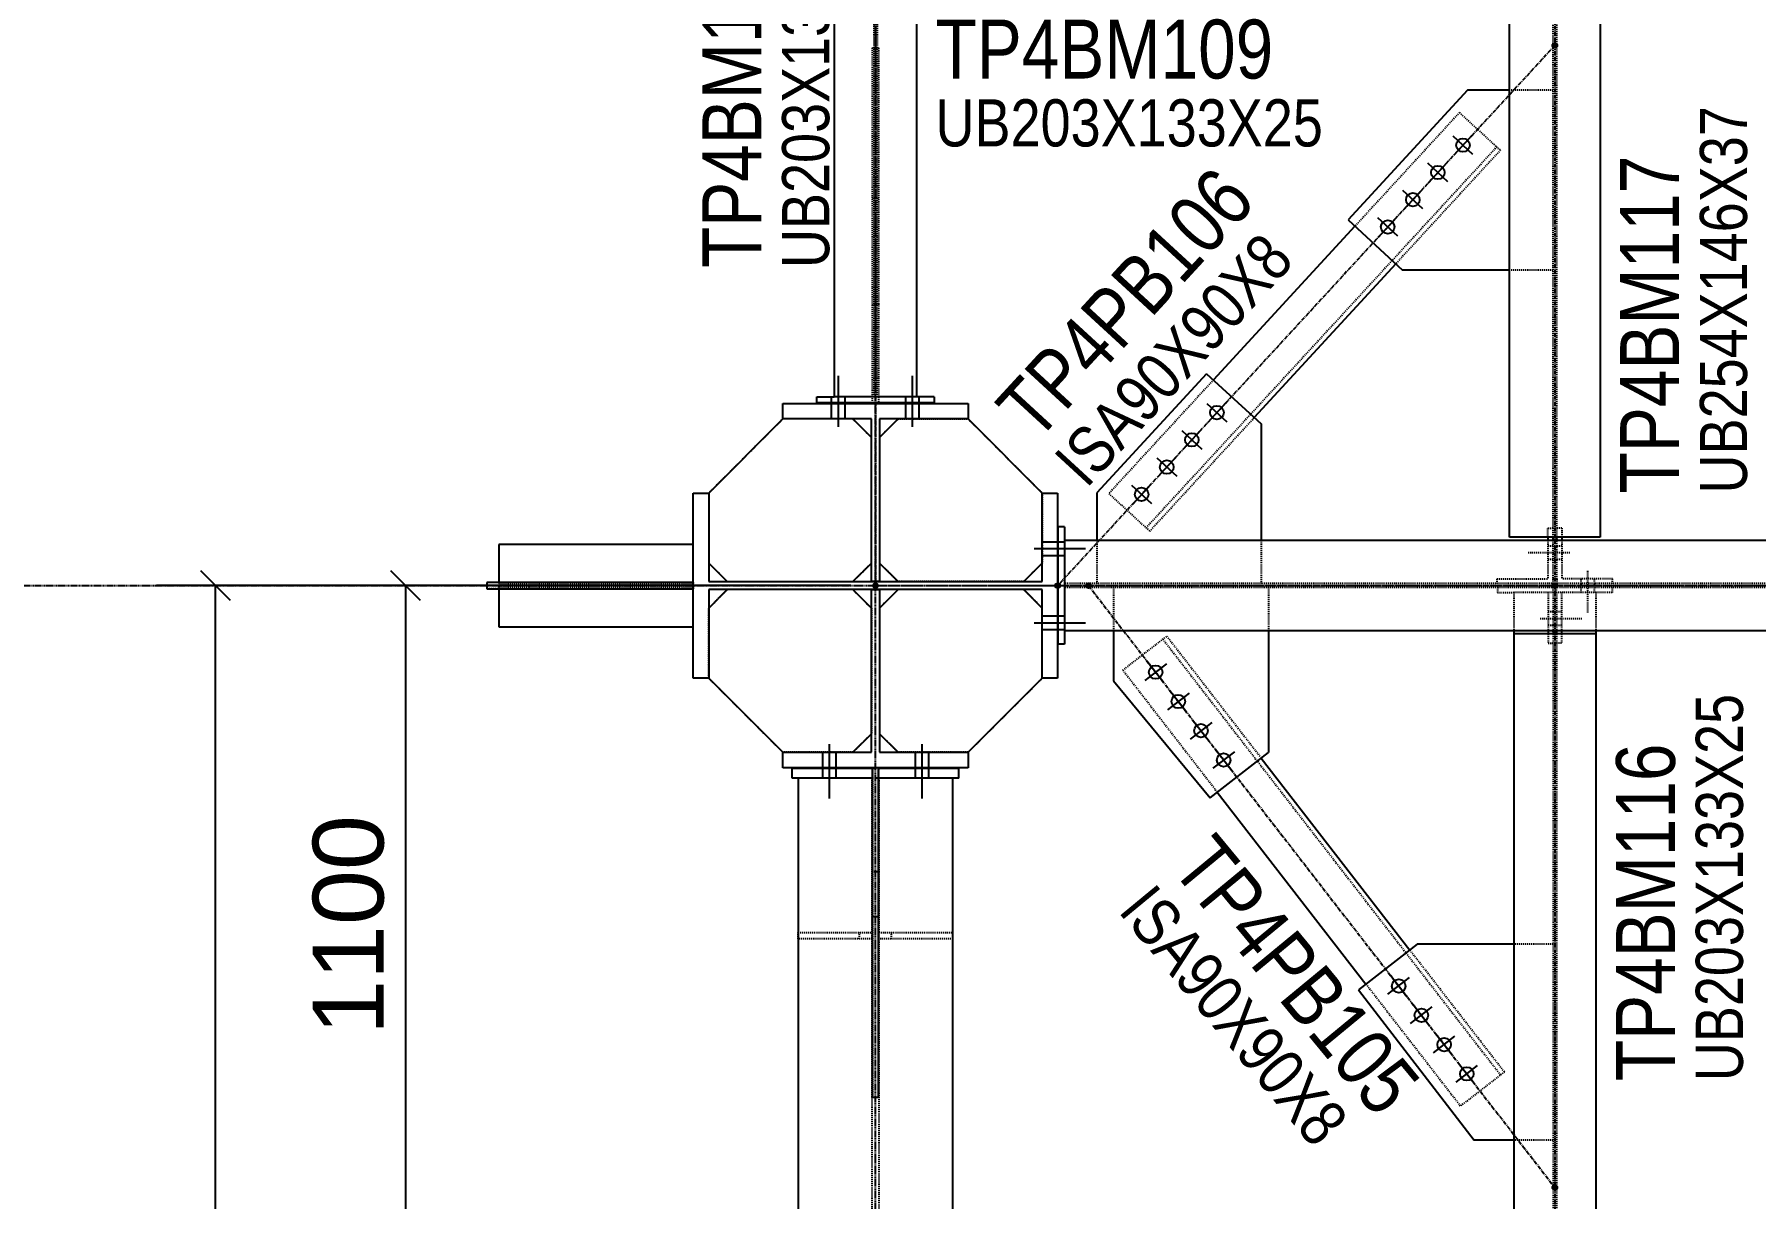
# Model space of a CAD drawing. Header units: millimetres. Extents: x 2102 to 21371, y 12217 to 26594.
# Drawn here: x 7270 to 10057, y 20328 to 22214 of the extents above; entities that cross this region are included whole.
import ezdxf

# ---------------------------------------------------------------- set-up
doc = ezdxf.new("R2010")
doc.units = ezdxf.units.MM
for name, pattern in [('CENTER', [12.7, 7.9375, -1.5875, 1.5875, -1.5875]), ('DXK_LINE_DOT2', [3.9198, 1.9599, -1.9599]), ('DXK_LINE_DOT5', [7.8785, 2.979, -0.9799, 0.9799, -0.9799, 0.9799, -0.9799])]:
    doc.linetypes.add(name, pattern=pattern)
for name, color, linetype in [('1', 7, 'Continuous'), ('2', 7, 'Continuous'), ('4', 7, 'Continuous'), ('6', 7, 'Continuous'), ('8', 7, 'Continuous')]:
    doc.layers.add(name, color=color, linetype=linetype)
doc.styles.add('Arial', font='arial.ttf', dxfattribs={"height": 0.2})
doc.styles.add('Arial Narrow', font='ARIALN.TTF', dxfattribs={"height": 0.2})

# ---------------------------------------------------------------- blocks, each defined once
blk = doc.blocks.new('GridLine-116860372-116902 - 114867')
at = {"layer": '2', "color": 7, "linetype": 'DXK_LINE_DOT5'}
blk.add_line((9575.6, 12454.5), (9575.6, 27661.7), dxfattribs=at)
blk = doc.blocks.new('GridLine-116860372-116906 - 114867')
at = {"layer": '2', "color": 7, "linetype": 'DXK_LINE_DOT5'}
blk.add_line((2535.4, 21320.8), (24512.1, 21320.8), dxfattribs=at)
blk = doc.blocks.new('Part-116860372-114953 - 114867')
at = {"layer": '4', "linetype": 'Continuous'}
blk.add_hatch(color=4, dxfattribs=at).paths.add_polyline_path([(9575.6, 21315.8, -1), (9575.6, 21325.8, -1)])
at = {"layer": '2', "color": 2, "linetype": 'Continuous'}
for p, q in [((9206.8, 21133.3), (9206.8, 21508.3)), ((9206.8, 21508.3), (9238.1, 21508.3)), ((9238.1, 21508.3), (9238.1, 21329)), ((9913.1, 21508.3), (9944.3, 21508.3)), ((9913.1, 21329), (9913.1, 21508.3)), ((9944.3, 21508.3), (9944.3, 21133.3)), ((9238.1, 21329), (9913.1, 21329)), ((9913.1, 21312.7), (9238.1, 21312.7)), ((9238.1, 21312.7), (9238.1, 21133.3)), ((9913.1, 21133.3), (9913.1, 21312.7)), ((9238.1, 21133.3), (9206.8, 21133.3)), ((9944.3, 21133.3), (9913.1, 21133.3))]:
    blk.add_line(p, q, dxfattribs=at)
at = {"layer": '4', "color": 4, "linetype": 'CENTER'}
blk.add_line((9575.6, 21320.8), (9575.6, 21320.8), dxfattribs=at)
at = {"layer": '4', "color": 4, "linetype": 'Continuous'}
blk.add_circle((9575.6, 21320.8), 5, dxfattribs=at)
blk = doc.blocks.new('Part-116860372-114947 - 114867')
at = {"layer": '4', "linetype": 'Continuous'}
for points in [[(10950.6, 21315.8, -1), (10950.6, 21325.8, -1)], [(10950.6, 19065.8, -1), (10950.6, 19075.8, -1)]]:
    blk.add_hatch(color=4, dxfattribs=at).paths.add_polyline_path(points)
at = {"layer": '1', "color": 6, "linetype": 'DXK_LINE_DOT2'}
for p, q in [((10867.3, 21306.9), (10867.3, 21223.1)), ((11033.8, 21306.9), (10867.3, 21306.9)), ((10947, 21306.9), (10947, 21229.3)), ((10954.1, 21306.9), (10954.1, 21229.3)), ((11033.8, 21306.9), (11033.8, 21229.3)), ((10947, 21223.1), (10947, 19233.3)), ((10954.1, 21223.1), (10954.1, 19233.3)), ((10867.3, 19227.1), (10867.3, 19087.1)), ((10947, 19227.1), (10947, 19087.1)), ((10954.1, 19227.1), (10954.1, 19087.1)), ((11033.8, 19227.1), (11033.8, 19087.1)), ((11033.8, 19087.1), (10867.3, 19087.1))]:
    blk.add_line(p, q, dxfattribs=at)
at = {"layer": '2', "color": 2, "linetype": 'Continuous'}
for p, q in [((10867.3, 21229.3), (10867.3, 19227.1)), ((11033.8, 21223.1), (10867.3, 21223.1)), ((10947, 21229.3), (10947, 21223.1)), ((10954.1, 21229.3), (10954.1, 21223.1)), ((11033.8, 21229.3), (11033.8, 19227.1)), ((11033.8, 19233.3), (10867.3, 19233.3)), ((10947, 19233.3), (10947, 19227.1)), ((10954.1, 19233.3), (10954.1, 19227.1))]:
    blk.add_line(p, q, dxfattribs=at)
at = {"layer": '4', "color": 4, "linetype": 'CENTER'}
blk.add_line((10950.6, 21320.8), (10950.6, 19070.8), dxfattribs=at)
at = {"layer": '4', "color": 4, "linetype": 'Continuous'}
for centre in [(10950.6, 21320.8), (10950.6, 19070.8)]:
    blk.add_circle(centre, 5, dxfattribs=at)
blk = doc.blocks.new('Bolt-116860372-115545 - 114867')
at = {"layer": '1', "color": 1, "linetype": 'DXK_LINE_DOT2'}
for p, q in [((10946.6, 21401), (10936.6, 21401)), ((10954.5, 21401), (10946.6, 21401)), ((10964.5, 21401), (10954.5, 21401)), ((10980.8, 21387.3), (10895.8, 21387.3)), ((10946.6, 21373.5), (10936.6, 21373.5)), ((10954.5, 21373.5), (10946.6, 21373.5)), ((10964.5, 21373.5), (10954.5, 21373.5))]:
    blk.add_line(p, q, dxfattribs=at)
blk = doc.blocks.new('Part-116860372-114943 - 114867')
at = {"layer": '4', "linetype": 'Continuous'}
blk.add_hatch(color=4, dxfattribs=at).paths.add_polyline_path([(9575.6, 21315.8, -1), (9575.6, 21325.8, -1)])
at = {"layer": '1', "color": 6, "linetype": 'DXK_LINE_DOT2'}
for p, q in [((12442, 21324.8), (9958.1, 21324.8)), ((13563.1, 21316.9), (9958.1, 21316.9))]:
    blk.add_line(p, q, dxfattribs=at)
at = {"layer": '2', "color": 2, "linetype": 'Continuous'}
for p, q in [((13569.3, 21412.3), (9958.1, 21412.3)), ((9958.1, 21412.3), (9958.1, 21229.3)), ((13569.3, 21229.3), (9958.1, 21229.3))]:
    blk.add_line(p, q, dxfattribs=at)
at = {"layer": '4', "color": 4, "linetype": 'CENTER'}
blk.add_line((9575.6, 21320.8), (13700.6, 21320.8), dxfattribs=at)
at = {"layer": '4', "color": 4, "linetype": 'Continuous'}
blk.add_circle((9575.6, 21320.8), 5, dxfattribs=at)
blk = doc.blocks.new('Part-116860372-114944 - 114867')
at = {"layer": '4', "linetype": 'Continuous'}
blk.add_hatch(color=4, dxfattribs=at).paths.add_polyline_path([(10950.6, 21315.8, -1), (10950.6, 21325.8, -1)])
at = {"layer": '1', "color": 6, "linetype": 'DXK_LINE_DOT2'}
for p, q in [((10946.6, 24933.3), (10946.6, 21418.6)), ((10954.5, 21418.6), (10954.5, 24933.3)), ((10946.6, 21412.3), (10946.6, 21334.8)), ((10954.5, 21334.8), (10954.5, 21412.3)), ((10946.6, 21334.8), (10954.5, 21334.8))]:
    blk.add_line(p, q, dxfattribs=at)
at = {"layer": '2', "color": 2, "linetype": 'Continuous'}
for p, q in [((10859.1, 21418.6), (10859.1, 24939.6)), ((11042.1, 24939.6), (11042.1, 21418.6)), ((11042.1, 21418.6), (10859.1, 21418.6)), ((10946.6, 21418.6), (10946.6, 21412.3)), ((10954.5, 21412.3), (10954.5, 21418.6))]:
    blk.add_line(p, q, dxfattribs=at)
at = {"layer": '4', "color": 4, "linetype": 'CENTER'}
blk.add_line((10950.6, 25070.8), (10950.6, 21320.8), dxfattribs=at)
at = {"layer": '4', "color": 4, "linetype": 'Continuous'}
blk.add_circle((10950.6, 21320.8), 5, dxfattribs=at)
blk = doc.blocks.new('Part-116860372-114954 - 114867')
at = {"layer": '2', "color": 2, "linetype": 'Continuous'}
for p, q in [((9388.1, 21689.6), (9388.1, 21689.6)), ((9388.1, 21689.6), (9763.1, 21689.6)), ((9388.1, 21658.3), (9388.1, 21689.6)), ((9763.1, 21689.6), (9763.1, 21689.6)), ((9763.1, 21689.6), (9763.1, 21658.3)), ((9388.1, 21658.3), (9388.1, 21658.3)), ((9567.4, 21658.3), (9388.1, 21658.3)), ((9567.4, 21658.3), (9567.4, 21658.3)), ((9567.4, 21329), (9567.4, 21658.3)), ((9583.7, 21658.3), (9583.7, 21658.3)), ((9763.1, 21658.3), (9583.7, 21658.3)), ((9583.7, 21658.3), (9583.7, 21329)), ((9763.1, 21658.3), (9763.1, 21658.3)), ((9567.4, 21329), (9567.4, 21329)), ((9583.7, 21329), (9567.4, 21329)), ((9583.7, 21329), (9583.7, 21329))]:
    blk.add_line(p, q, dxfattribs=at)
blk = doc.blocks.new('Part-116860372-116031 - 114867')
at = {"layer": '1', "color": 6, "linetype": 'DXK_LINE_DOT2'}
for p, q in [((9569.3, 20952.1), (9569.3, 20952.1)), ((9569.3, 20952.1), (9569.3, 20650.8)), ((9581.8, 20952.1), (9569.3, 20952.1)), ((9581.8, 20952.1), (9581.8, 20650.8)), ((9569.3, 20742.2), (9581.8, 20742.2)), ((9569.3, 20650.8), (9569.3, 20284.7)), ((9581.8, 20284.7), (9581.8, 20650.8))]:
    blk.add_line(p, q, dxfattribs=at)
at = {"layer": '2', "color": 2, "linetype": 'Continuous'}
for p, q in [((9569.3, 20284.7), (9569.3, 20952.1)), ((9581.8, 20284.7), (9581.8, 20952.1)), ((9569.3, 20650.8), (9581.8, 20650.8)), ((9569.3, 20284.7), (9581.8, 20284.7))]:
    blk.add_line(p, q, dxfattribs=at)
blk = doc.blocks.new('Part-116860372-114955 - 114867')
at = {"layer": '2', "color": 2, "linetype": 'Continuous'}
for p, q in [((9567.4, 21312.7), (9567.4, 21312.7)), ((9567.4, 20983.3), (9567.4, 21312.7)), ((9567.4, 21312.7), (9583.7, 21312.7)), ((9583.7, 21312.7), (9583.7, 21312.7)), ((9583.7, 21312.7), (9583.7, 20983.3)), ((9388.1, 20983.3), (9388.1, 20983.3)), ((9388.1, 20952.1), (9388.1, 20983.3)), ((9388.1, 20983.3), (9567.4, 20983.3)), ((9567.4, 20983.3), (9567.4, 20983.3)), ((9583.7, 20983.3), (9583.7, 20983.3)), ((9583.7, 20983.3), (9763.1, 20983.3)), ((9763.1, 20983.3), (9763.1, 20983.3)), ((9763.1, 20983.3), (9763.1, 20952.1)), ((9388.1, 20952.1), (9388.1, 20952.1)), ((9763.1, 20952.1), (9388.1, 20952.1)), ((9763.1, 20952.1), (9763.1, 20952.1))]:
    blk.add_line(p, q, dxfattribs=at)
blk = doc.blocks.new('Part-116860372-114965 - 114867')
at = {"layer": '4', "linetype": 'Continuous'}
blk.add_hatch(color=4, dxfattribs=at).paths.add_polyline_path([(9575.6, 21315.8, -1), (9575.6, 21325.8, -1)])
at = {"layer": '1', "color": 6, "linetype": 'DXK_LINE_DOT2'}
for p, q in [((9572, 24688.3), (9572, 21703.3)), ((9579.1, 24688.3), (9579.1, 21703.3))]:
    blk.add_line(p, q, dxfattribs=at)
at = {"layer": '2', "color": 2, "linetype": 'Continuous'}
for p, q in [((9492.3, 23083.3), (9492.3, 21703.3)), ((9658.8, 23083.3), (9658.8, 21703.3)), ((9658.8, 21703.3), (9492.3, 21703.3))]:
    blk.add_line(p, q, dxfattribs=at)
at = {"layer": '4', "color": 4, "linetype": 'CENTER'}
blk.add_line((9575.6, 25070.8), (9575.6, 21320.8), dxfattribs=at)
at = {"layer": '4', "color": 4, "linetype": 'Continuous'}
blk.add_circle((9575.6, 21320.8), 5, dxfattribs=at)
blk = doc.blocks.new('Bolt-116860372-116314 - 114867')
at = {"layer": '2', "color": 1, "linetype": 'Continuous'}
for p, q in [((10164.3, 21162.4), (10120.8, 21128.8)), ((10159.4, 21123.9), (10125.7, 21167.3)), ((10210.2, 21103.1), (10166.7, 21069.5)), ((10205.3, 21064.6), (10171.6, 21108)), ((10256.1, 21043.8), (10212.6, 21010.2)), ((10251.2, 21005.3), (10217.5, 21048.7)), ((10302, 20984.5), (10258.5, 20950.9)), ((10297.1, 20946), (10263.4, 20989.4))]:
    blk.add_line(p, q, dxfattribs=at)
for centre in [(10142.5, 21145.6), (10188.4, 21086.3), (10234.4, 21027), (10280.3, 20967.7)]:
    blk.add_circle(centre, 13.7, dxfattribs=at)
blk = doc.blocks.new('Bolt-116860372-116015 - 114867')
at = {"layer": '2', "color": 1, "linetype": 'Continuous'}
for p, q in [((9500.6, 21642.1), (9500.6, 21745.8)), ((9500.6, 21642.1), (9500.6, 21745.8)), ((9650.6, 21642.1), (9650.6, 21745.8)), ((9650.6, 21642.1), (9650.6, 21745.8)), ((9486.8, 21690.8), (9486.8, 21703.3)), ((9486.8, 21690.8), (9486.8, 21703.3)), ((9514.3, 21690.8), (9514.3, 21703.3)), ((9514.3, 21690.8), (9514.3, 21703.3)), ((9636.8, 21690.8), (9636.8, 21703.3)), ((9636.8, 21690.8), (9636.8, 21703.3)), ((9664.3, 21690.8), (9664.3, 21703.3)), ((9664.3, 21690.8), (9664.3, 21703.3)), ((9486.8, 21658.3), (9486.8, 21689.6)), ((9486.8, 21658.3), (9486.8, 21689.6)), ((9514.3, 21658.3), (9514.3, 21689.6)), ((9514.3, 21658.3), (9514.3, 21689.6)), ((9636.8, 21658.3), (9636.8, 21689.6)), ((9636.8, 21658.3), (9636.8, 21689.6)), ((9664.3, 21658.3), (9664.3, 21689.6)), ((9664.3, 21658.3), (9664.3, 21689.6))]:
    blk.add_line(p, q, dxfattribs=at)
blk = doc.blocks.new('Part-116860372-115104 - 114867')
at = {"layer": '4', "linetype": 'Continuous'}
for points in [[(10950.6, 22409.6, -1), (10950.6, 22419.6, -1)], [(9944.3, 21315.8, -1), (9944.3, 21325.8, -1)]]:
    blk.add_hatch(color=4, dxfattribs=at).paths.add_polyline_path(points)
at = {"layer": '1', "color": 6, "linetype": 'DXK_LINE_DOT2'}
for p, q in [((10757.5, 22278.6), (10546, 22048.6)), ((10757.5, 22278.6), (10840.3, 22202.4)), ((10833, 22209.2), (10123.3, 21437.9)), ((10840.3, 22202.4), (10628.7, 21972.5)), ((10259.5, 21737.2), (10047.9, 21507.3)), ((10130.7, 21431.1), (10342.3, 21661.1)), ((10047.9, 21507.3), (10130.7, 21431.1))]:
    blk.add_line(p, q, dxfattribs=at)
at = {"layer": '2', "color": 2, "linetype": 'Continuous'}
for p, q in [((10546, 22048.6), (10259.5, 21737.2)), ((10628.7, 21972.5), (10342.3, 21661.1))]:
    blk.add_line(p, q, dxfattribs=at)
at = {"layer": '4', "color": 4, "linetype": 'CENTER'}
blk.add_line((10950.6, 22414.6), (9944.3, 21320.8), dxfattribs=at)
at = {"layer": '4', "color": 4, "linetype": 'Continuous'}
for centre in [(10950.6, 22414.6), (9944.3, 21320.8)]:
    blk.add_circle(centre, 5, dxfattribs=at)
blk = doc.blocks.new('Part-116860372-115105 - 114867')
at = {"layer": '4', "linetype": 'Continuous'}
for points in [[(10006.8, 21315.8, -1), (10006.8, 21325.8, -1)], [(10950.6, 20097.1, -1), (10950.6, 20107.1, -1)]]:
    blk.add_hatch(color=4, dxfattribs=at).paths.add_polyline_path(points)
at = {"layer": '1', "color": 6, "linetype": 'DXK_LINE_DOT2'}
for p, q in [((10076.2, 21149.6), (10165.1, 21218.5)), ((10165.1, 21218.5), (10356.5, 20971.4)), ((10157.2, 21212.3), (10840.7, 20329.8)), ((10076.2, 21149.6), (10267.5, 20902.5)), ((10848.6, 20335.9), (10657.2, 20583)), ((10568.3, 20514.1), (10759.6, 20267)), ((10848.6, 20335.9), (10759.6, 20267))]:
    blk.add_line(p, q, dxfattribs=at)
at = {"layer": '2', "color": 2, "linetype": 'Continuous'}
for p, q in [((10356.5, 20971.4), (10657.2, 20583)), ((10267.5, 20902.5), (10568.3, 20514.1))]:
    blk.add_line(p, q, dxfattribs=at)
at = {"layer": '4', "color": 4, "linetype": 'CENTER'}
blk.add_line((10006.8, 21320.8), (10950.6, 20102.1), dxfattribs=at)
at = {"layer": '4', "color": 4, "linetype": 'Continuous'}
for centre in [(10006.8, 21320.8), (10950.6, 20102.1)]:
    blk.add_circle(centre, 5, dxfattribs=at)
blk = doc.blocks.new('Part-116860372-116633 - 114867')
at = {"layer": '1', "color": 6, "linetype": 'DXK_LINE_DOT2'}
blk.add_line((9958.1, 21412.3), (9958.1, 21229.3), dxfattribs=at)
at = {"layer": '2', "color": 2, "linetype": 'Continuous'}
for p, q in [((9958.1, 21439.6), (9945.6, 21439.6)), ((9945.6, 21202.1), (9945.6, 21439.6)), ((9958.1, 21439.6), (9958.1, 21412.3)), ((9958.1, 21229.3), (9958.1, 21202.1)), ((9958.1, 21202.1), (9945.6, 21202.1))]:
    blk.add_line(p, q, dxfattribs=at)
blk = doc.blocks.new('Bolt-116860372-116311 - 114867')
at = {"layer": '2', "color": 1, "linetype": 'Continuous'}
for p, q in [((10612.9, 20493.3), (10656.4, 20527)), ((10617.8, 20531.9), (10651.5, 20488.4)), ((10658.8, 20434), (10702.3, 20467.7)), ((10663.7, 20472.6), (10697.4, 20429.1)), ((10704.7, 20374.7), (10748.2, 20408.4)), ((10709.6, 20413.3), (10743.3, 20369.8)), ((10750.6, 20315.4), (10794.1, 20349.1)), ((10755.5, 20354), (10789.2, 20310.5))]:
    blk.add_line(p, q, dxfattribs=at)
for centre in [(10634.6, 20510.1), (10680.5, 20450.8), (10726.5, 20391.5), (10772.4, 20332.2)]:
    blk.add_circle(centre, 13.7, dxfattribs=at)
blk = doc.blocks.new('Part-116860372-116319 - 114867')
at = {"layer": '1', "color": 6, "linetype": 'DXK_LINE_DOT2'}
for p, q in [((10946.6, 22323.9), (10859.1, 22323.9)), ((10946.6, 21959.8), (10859.1, 21959.8))]:
    blk.add_line(p, q, dxfattribs=at)
at = {"layer": '2', "color": 2, "linetype": 'Continuous'}
for p, q in [((10773.7, 22323.9), (10532.2, 22061.3)), ((10859.1, 22323.9), (10773.7, 22323.9)), ((10532.2, 22061.3), (10642.5, 21959.8)), ((10859.1, 21959.8), (10642.5, 21959.8))]:
    blk.add_line(p, q, dxfattribs=at)
blk = doc.blocks.new('Part-116860372-116313 - 114867')
at = {"layer": '1', "color": 6, "linetype": 'DXK_LINE_DOT2'}
for p, q in [((10057.2, 21316.9), (10057.2, 21229.3)), ((10371.3, 21316.9), (10371.3, 21229.3))]:
    blk.add_line(p, q, dxfattribs=at)
at = {"layer": '2', "color": 2, "linetype": 'Continuous'}
for p, q in [((10057.2, 21229.3), (10057.2, 21127.9)), ((10371.3, 21229.3), (10371.3, 20982.9)), ((10057.2, 21127.9), (10252.7, 20891)), ((10252.7, 20891), (10371.3, 20982.9))]:
    blk.add_line(p, q, dxfattribs=at)
blk = doc.blocks.new('Part-116860372-115533 - 114867')
at = {"layer": '1', "color": 6, "linetype": 'DXK_LINE_DOT2'}
for p, q in [((10954.1, 21306.9), (10954.1, 21316.9)), ((10964.1, 21306.9), (10964.1, 21229.3)), ((11066.6, 21306.9), (11033.8, 21306.9)), ((11066.6, 21316.9), (11066.6, 21306.9)), ((10954.1, 21223.1), (10954.1, 21229.3)), ((10964.1, 21223.1), (10964.1, 21204.4)), ((10964.1, 21204.4), (10954.1, 21204.4))]:
    blk.add_line(p, q, dxfattribs=at)
at = {"layer": '2', "color": 2, "linetype": 'Continuous'}
blk.add_line((10964.1, 21229.3), (10964.1, 21223.1), dxfattribs=at)
blk = doc.blocks.new('Part-116860372-115534 - 114867')
at = {"layer": '1', "color": 6, "linetype": 'DXK_LINE_DOT2'}
for p, q in [((10834.5, 21316.9), (10834.5, 21306.9)), ((10834.5, 21306.9), (10867.3, 21306.9)), ((10937, 21306.9), (10937, 21229.3)), ((10947, 21306.9), (10947, 21316.9)), ((10937, 21223.1), (10937, 21204.4)), ((10947, 21223.1), (10947, 21229.3)), ((10937, 21204.4), (10947, 21204.4))]:
    blk.add_line(p, q, dxfattribs=at)
at = {"layer": '2', "color": 2, "linetype": 'Continuous'}
blk.add_line((10937, 21229.3), (10937, 21223.1), dxfattribs=at)
blk = doc.blocks.new('Bolt-116860372-115535 - 114867')
at = {"layer": '1', "color": 1, "linetype": 'DXK_LINE_DOT2'}
for p, q in [((10920.8, 21254.4), (11005.8, 21254.4)), ((10937, 21268.1), (10947, 21268.1)), ((10947, 21268.1), (10954.1, 21268.1)), ((10954.1, 21268.1), (10964.1, 21268.1)), ((10937, 21240.6), (10947, 21240.6)), ((10947, 21240.6), (10954.1, 21240.6)), ((10954.1, 21240.6), (10964.1, 21240.6))]:
    blk.add_line(p, q, dxfattribs=at)
blk = doc.blocks.new('Bolt-116860372-115536 - 114867')
at = {"layer": '1', "color": 1, "linetype": 'DXK_LINE_DOT2'}
for p, q in [((11002.9, 21334.8), (11002.9, 21324.8)), ((11002.9, 21324.8), (11002.9, 21316.9)), ((11016.6, 21351), (11016.6, 21266)), ((11030.4, 21334.8), (11030.4, 21324.8)), ((11030.4, 21324.8), (11030.4, 21316.9)), ((11002.9, 21316.9), (11002.9, 21306.9)), ((11030.4, 21316.9), (11030.4, 21306.9))]:
    blk.add_line(p, q, dxfattribs=at)
blk = doc.blocks.new('Part-116860372-115543 - 114867')
at = {"layer": '1', "color": 6, "linetype": 'DXK_LINE_DOT2'}
for p, q in [((10936.6, 21418.6), (10936.6, 21437.3)), ((10936.6, 21437.3), (10946.6, 21437.3)), ((10936.6, 21412.3), (10936.6, 21334.8)), ((10946.6, 21418.6), (10946.6, 21412.3)), ((10834.1, 21324.8), (10834.1, 21334.8)), ((10834.1, 21334.8), (10936.6, 21334.8)), ((10946.6, 21334.8), (10946.6, 21324.8))]:
    blk.add_line(p, q, dxfattribs=at)
at = {"layer": '2', "color": 2, "linetype": 'Continuous'}
blk.add_line((10936.6, 21418.6), (10936.6, 21412.3), dxfattribs=at)
blk = doc.blocks.new('Part-116860372-115544 - 114867')
at = {"layer": '1', "color": 6, "linetype": 'DXK_LINE_DOT2'}
for p, q in [((10964.5, 21437.3), (10954.5, 21437.3)), ((10964.5, 21437.3), (10964.5, 21418.6)), ((10954.5, 21418.6), (10954.5, 21412.3)), ((10964.5, 21412.3), (10964.5, 21334.8)), ((10954.5, 21334.8), (10954.5, 21324.8)), ((11067, 21334.8), (10964.5, 21334.8)), ((11067, 21324.8), (11067, 21334.8))]:
    blk.add_line(p, q, dxfattribs=at)
at = {"layer": '2', "color": 2, "linetype": 'Continuous'}
blk.add_line((10964.5, 21418.6), (10964.5, 21412.3), dxfattribs=at)
blk = doc.blocks.new('Part-116860372-116310 - 114867')
at = {"layer": '1', "color": 6, "linetype": 'DXK_LINE_DOT2'}
for p, q in [((10947, 20594.5), (10867.3, 20594.5)), ((10947, 20197.9), (10867.3, 20197.9))]:
    blk.add_line(p, q, dxfattribs=at)
at = {"layer": '2', "color": 2, "linetype": 'Continuous'}
for p, q in [((10672.1, 20594.5), (10553.5, 20502.6)), ((10867.3, 20594.5), (10672.1, 20594.5)), ((10553.5, 20502.6), (10787.1, 20197.9)), ((10867.3, 20197.9), (10787.1, 20197.9))]:
    blk.add_line(p, q, dxfattribs=at)
blk = doc.blocks.new('Part-116860372-116014 - 114867')
at = {"layer": '1', "color": 6, "linetype": 'DXK_LINE_DOT2'}
blk.add_line((9658.8, 21703.3), (9492.3, 21703.3), dxfattribs=at)
at = {"layer": '2', "color": 2, "linetype": 'Continuous'}
for p, q in [((9456.8, 21690.8), (9456.8, 21703.3)), ((9456.8, 21703.3), (9492.3, 21703.3)), ((9694.3, 21703.3), (9658.8, 21703.3)), ((9694.3, 21703.3), (9694.3, 21690.8)), ((9694.3, 21690.8), (9456.8, 21690.8))]:
    blk.add_line(p, q, dxfattribs=at)
blk = doc.blocks.new('Part-116860372-116316 - 114867')
at = {"layer": '1', "color": 6, "linetype": 'DXK_LINE_DOT2'}
for p, q in [((10023.6, 21412.3), (10023.6, 21324.8)), ((10356.1, 21412.3), (10356.1, 21324.8))]:
    blk.add_line(p, q, dxfattribs=at)
at = {"layer": '2', "color": 2, "linetype": 'Continuous'}
for p, q in [((10245.7, 21749.9), (10023.6, 21508.5)), ((10245.7, 21749.9), (10356.1, 21648.4)), ((10356.1, 21648.4), (10356.1, 21412.3)), ((10023.6, 21508.5), (10023.6, 21412.3))]:
    blk.add_line(p, q, dxfattribs=at)
blk = doc.blocks.new('Part-116860372-154289 - 114867')
at = {"layer": '1', "color": 6, "linetype": 'DXK_LINE_DOT2'}
for p, q in [((9206.8, 21327.1), (9206.8, 21404.1)), ((8813.1, 21327.1), (8813.1, 21314.6)), ((9206.8, 21324.4), (8813.1, 21324.4)), ((8875.6, 21317.3), (8875.6, 21324.4)), ((9206.8, 21317.3), (8813.1, 21317.3)), ((9206.8, 21237.6), (9206.8, 21314.6))]:
    blk.add_line(p, q, dxfattribs=at)
at = {"layer": '2', "color": 2, "linetype": 'Continuous'}
for p, q in [((8813.1, 21404.1), (8813.1, 21327.1)), ((9206.8, 21404.1), (8813.1, 21404.1)), ((8813.1, 21314.6), (8813.1, 21237.6)), ((8813.1, 21237.6), (9206.8, 21237.6))]:
    blk.add_line(p, q, dxfattribs=at)
blk = doc.blocks.new('Part-116860372-149923 - 114867')
at = {"layer": '1', "color": 6, "linetype": 'DXK_LINE_DOT2'}
for p, q in [((9621.2, 21658.3), (9763.1, 21658.3)), ((9583.7, 21620.8), (9583.7, 21366.5)), ((9913.1, 21508.3), (9913.1, 21366.5)), ((9875.6, 21329), (9621.2, 21329))]:
    blk.add_line(p, q, dxfattribs=at)
at = {"layer": '2', "color": 2, "linetype": 'Continuous'}
for p, q in [((9621.2, 21658.3), (9583.7, 21620.8)), ((9763.1, 21658.3), (9913.1, 21508.3)), ((9583.7, 21366.5), (9621.2, 21329)), ((9913.1, 21366.5), (9875.6, 21329))]:
    blk.add_line(p, q, dxfattribs=at)
blk = doc.blocks.new('Part-116860372-116033 - 114867')
at = {"layer": '1', "color": 6, "linetype": 'DXK_LINE_DOT2'}
for p, q in [((9569.3, 21890.2), (9569.3, 22409.9)), ((9569.3, 22409.9), (9581.8, 22409.9)), ((9581.8, 22409.9), (9581.8, 21890.2)), ((9569.3, 22107), (9581.8, 22107)), ((9569.3, 21690.8), (9569.3, 21890.2)), ((9569.3, 21890.2), (9581.8, 21890.2)), ((9581.8, 21890.2), (9581.8, 21690.8)), ((9569.3, 21690.8), (9569.3, 21689.6)), ((9569.3, 21689.6), (9569.3, 21689.6)), ((9569.3, 21689.6), (9581.8, 21689.6)), ((9581.8, 21689.6), (9581.8, 21690.8))]:
    blk.add_line(p, q, dxfattribs=at)
at = {"layer": '2', "color": 2, "linetype": 'Continuous'}
for p, q in [((9569.3, 21689.6), (9569.3, 21690.8)), ((9581.8, 21690.8), (9581.8, 21689.6))]:
    blk.add_line(p, q, dxfattribs=at)
blk = doc.blocks.new('Bolt-116860372-116317 - 114867')
at = {"layer": '2', "color": 1, "linetype": 'Continuous'}
for p, q in [((10246.4, 21689.8), (10286.9, 21652.6)), ((10285.3, 21691.4), (10248, 21650.9)), ((10195.6, 21634.6), (10236.1, 21597.4)), ((10234.5, 21636.2), (10197.2, 21595.8)), ((10144.8, 21579.4), (10185.3, 21542.2)), ((10183.7, 21581), (10146.5, 21540.6)), ((10094.1, 21524.2), (10134.5, 21487)), ((10132.9, 21525.8), (10095.7, 21485.4))]:
    blk.add_line(p, q, dxfattribs=at)
for centre in [(10266.6, 21671.2), (10215.9, 21616), (10165.1, 21560.8), (10114.3, 21505.6)]:
    blk.add_circle(centre, 13.8, dxfattribs=at)
blk = doc.blocks.new('Bolt-116860372-116320 - 114867')
at = {"layer": '2', "color": 1, "linetype": 'Continuous'}
for p, q in [((10784.9, 22193.9), (10744.5, 22231.2)), ((10746.1, 22192.3), (10783.3, 22232.8)), ((10734.2, 22138.7), (10693.7, 22176)), ((10695.3, 22137.1), (10732.5, 22177.6)), ((10644.5, 22081.9), (10681.8, 22122.4)), ((10683.4, 22083.5), (10642.9, 22120.8)), ((10632.6, 22028.4), (10592.1, 22065.6)), ((10593.8, 22026.7), (10631, 22067.2))]:
    blk.add_line(p, q, dxfattribs=at)
for centre in [(10764.7, 22212.6), (10713.9, 22157.4), (10663.1, 22102.2), (10612.4, 22047)]:
    blk.add_circle(centre, 13.7, dxfattribs=at)
blk = doc.blocks.new('Bolt-116860372-116634 - 114867')
at = {"layer": '2', "color": 1, "linetype": 'Continuous'}
for p, q in [((9896.8, 21395.8), (10000.6, 21395.8)), ((9896.8, 21395.8), (10000.6, 21395.8)), ((9913.1, 21409.6), (9944.3, 21409.6)), ((9913.1, 21409.6), (9944.3, 21409.6)), ((9945.6, 21409.6), (9958.1, 21409.6)), ((9945.6, 21409.6), (9958.1, 21409.6)), ((9913.1, 21382.1), (9944.3, 21382.1)), ((9913.1, 21382.1), (9944.3, 21382.1)), ((9945.6, 21382.1), (9958.1, 21382.1)), ((9945.6, 21382.1), (9958.1, 21382.1)), ((9913.1, 21259.6), (9944.3, 21259.6)), ((9913.1, 21259.6), (9944.3, 21259.6)), ((9945.6, 21259.6), (9958.1, 21259.6)), ((9945.6, 21259.6), (9958.1, 21259.6)), ((9896.8, 21245.8), (10000.6, 21245.8)), ((9896.8, 21245.8), (10000.6, 21245.8)), ((9913.1, 21232.1), (9944.3, 21232.1)), ((9913.1, 21232.1), (9944.3, 21232.1)), ((9945.6, 21232.1), (9958.1, 21232.1)), ((9945.6, 21232.1), (9958.1, 21232.1))]:
    blk.add_line(p, q, dxfattribs=at)
blk = doc.blocks.new('Part-116860372-116831 - 114867')
at = {"layer": '1', "color": 6, "linetype": 'DXK_LINE_DOT2'}
for p, q in [((9206.8, 21327.1), (8788.7, 21327.1)), ((8788.7, 21327.1), (8788.7, 21314.6)), ((9206.8, 21327.1), (9206.8, 21314.6)), ((9206.8, 21314.6), (8788.7, 21314.6))]:
    blk.add_line(p, q, dxfattribs=at)
at = {"layer": '2', "color": 2, "linetype": 'Continuous'}
for p, q in [((9206.8, 21327.1), (8788.7, 21327.1)), ((8788.7, 21327.1), (8788.7, 21314.6)), ((9206.8, 21314.6), (9206.8, 21327.1)), ((8788.7, 21314.6), (9206.8, 21314.6))]:
    blk.add_line(p, q, dxfattribs=at)
blk = doc.blocks.new('Part-116860372-149922 - 114867')
at = {"layer": '1', "color": 6, "linetype": 'DXK_LINE_DOT2'}
for p, q in [((9529.9, 21658.3), (9388.1, 21658.3)), ((9567.4, 21366.5), (9567.4, 21620.8)), ((9238.1, 21508.3), (9238.1, 21366.5)), ((9275.6, 21329), (9529.9, 21329))]:
    blk.add_line(p, q, dxfattribs=at)
at = {"layer": '2', "color": 2, "linetype": 'Continuous'}
for p, q in [((9388.1, 21658.3), (9238.1, 21508.3)), ((9567.4, 21620.8), (9529.9, 21658.3)), ((9238.1, 21366.5), (9275.6, 21329)), ((9529.9, 21329), (9567.4, 21366.5))]:
    blk.add_line(p, q, dxfattribs=at)
blk = doc.blocks.new('Part-116860372-149924 - 114867')
at = {"layer": '1', "color": 6, "linetype": 'DXK_LINE_DOT2'}
for p, q in [((9529.9, 21312.7), (9275.6, 21312.7)), ((9238.1, 21133.3), (9238.1, 21275.2)), ((9567.4, 21275.2), (9567.4, 21020.8)), ((9529.9, 20983.3), (9388.1, 20983.3))]:
    blk.add_line(p, q, dxfattribs=at)
at = {"layer": '2', "color": 2, "linetype": 'Continuous'}
for p, q in [((9275.6, 21312.7), (9238.1, 21275.2)), ((9529.9, 21312.7), (9567.4, 21275.2)), ((9388.1, 20983.3), (9238.1, 21133.3)), ((9567.4, 21020.8), (9529.9, 20983.3))]:
    blk.add_line(p, q, dxfattribs=at)
blk = doc.blocks.new('Part-116860372-149925 - 114867')
at = {"layer": '1', "color": 6, "linetype": 'DXK_LINE_DOT2'}
for p, q in [((9875.6, 21312.7), (9621.2, 21312.7)), ((9583.7, 21275.2), (9583.7, 21020.8)), ((9913.1, 21133.3), (9913.1, 21275.2)), ((9763.1, 20983.3), (9621.2, 20983.3))]:
    blk.add_line(p, q, dxfattribs=at)
at = {"layer": '2', "color": 2, "linetype": 'Continuous'}
for p, q in [((9621.2, 21312.7), (9583.7, 21275.2)), ((9875.6, 21312.7), (9913.1, 21275.2)), ((9763.1, 20983.3), (9913.1, 21133.3)), ((9621.2, 20983.3), (9583.7, 21020.8))]:
    blk.add_line(p, q, dxfattribs=at)
blk = doc.blocks.new('Part-116860372-157432 - 114867')
at = {"layer": '1', "color": 6, "linetype": 'DXK_LINE_DOT2'}
for p, q in [((9568.1, 20930.8), (9568.1, 12960.8)), ((9583.1, 20930.8), (9568.1, 20930.8)), ((9583.1, 12960.8), (9583.1, 20930.8))]:
    blk.add_line(p, q, dxfattribs=at)
blk = doc.blocks.new('Part-116860372-157433 - 114867')
at = {"layer": '2', "color": 2, "linetype": 'Continuous'}
for p, q in [((9419.3, 20930.8), (9419.3, 19227.1)), ((9569.3, 20930.8), (9419.3, 20930.8)), ((9731.8, 20930.8), (9581.8, 20930.8)), ((9731.8, 20930.8), (9731.8, 19945.8))]:
    blk.add_line(p, q, dxfattribs=at)
blk = doc.blocks.new('Part-116860372-157451 - 114867')
at = {"layer": '1', "color": 6, "linetype": 'DXK_LINE_DOT2'}
for p, q in [((9581.8, 20950.8), (9569.3, 20950.8)), ((9568.1, 20930.8), (9419.3, 20930.8)), ((9731.8, 20930.8), (9583.1, 20930.8))]:
    blk.add_line(p, q, dxfattribs=at)
at = {"layer": '2', "color": 2, "linetype": 'Continuous'}
for p, q in [((9406.8, 20930.8), (9406.8, 20950.8)), ((9569.3, 20950.8), (9406.8, 20950.8)), ((9744.3, 20950.8), (9581.8, 20950.8)), ((9744.3, 20930.8), (9744.3, 20950.8)), ((9419.3, 20930.8), (9406.8, 20930.8)), ((9744.3, 20930.8), (9731.8, 20930.8))]:
    blk.add_line(p, q, dxfattribs=at)
blk = doc.blocks.new('Bolt-116860372-157452 - 114867')
at = {"layer": '2', "color": 1, "linetype": 'Continuous'}
for p, q in [((9468.1, 20983.3), (9468.1, 20952.1)), ((9468.1, 20983.3), (9468.1, 20952.1)), ((9468.1, 20983.3), (9468.1, 20952.1)), ((9468.1, 20983.3), (9468.1, 20952.1)), ((9481.8, 20999.6), (9481.8, 20889.6)), ((9481.8, 20999.6), (9481.8, 20889.6)), ((9481.8, 20999.6), (9481.8, 20889.6)), ((9481.8, 20999.6), (9481.8, 20889.6)), ((9495.6, 20983.3), (9495.6, 20952.1)), ((9495.6, 20983.3), (9495.6, 20952.1)), ((9495.6, 20983.3), (9495.6, 20952.1)), ((9495.6, 20983.3), (9495.6, 20952.1)), ((9655.6, 20983.3), (9655.6, 20952.1)), ((9655.6, 20983.3), (9655.6, 20952.1)), ((9655.6, 20983.3), (9655.6, 20952.1)), ((9655.6, 20983.3), (9655.6, 20952.1)), ((9669.3, 20999.6), (9669.3, 20889.6)), ((9669.3, 20999.6), (9669.3, 20889.6)), ((9669.3, 20999.6), (9669.3, 20889.6)), ((9669.3, 20999.6), (9669.3, 20889.6)), ((9683.1, 20983.3), (9683.1, 20952.1)), ((9683.1, 20983.3), (9683.1, 20952.1)), ((9683.1, 20983.3), (9683.1, 20952.1)), ((9683.1, 20983.3), (9683.1, 20952.1)), ((9468.1, 20950.8), (9468.1, 20930.8)), ((9468.1, 20950.8), (9468.1, 20930.8)), ((9468.1, 20950.8), (9468.1, 20930.8)), ((9468.1, 20950.8), (9468.1, 20930.8)), ((9495.6, 20950.8), (9495.6, 20930.8)), ((9495.6, 20950.8), (9495.6, 20930.8)), ((9495.6, 20950.8), (9495.6, 20930.8)), ((9495.6, 20950.8), (9495.6, 20930.8)), ((9655.6, 20950.8), (9655.6, 20930.8)), ((9655.6, 20950.8), (9655.6, 20930.8)), ((9655.6, 20950.8), (9655.6, 20930.8)), ((9655.6, 20950.8), (9655.6, 20930.8)), ((9683.1, 20950.8), (9683.1, 20930.8)), ((9683.1, 20950.8), (9683.1, 20930.8)), ((9683.1, 20950.8), (9683.1, 20930.8)), ((9683.1, 20950.8), (9683.1, 20930.8))]:
    blk.add_line(p, q, dxfattribs=at)
blk = doc.blocks.new('Part-116860372-157472 - 114867')
at = {"layer": '1', "color": 6, "linetype": 'DXK_LINE_DOT2'}
for p, q in [((9583.1, 20618.3), (9731.8, 20618.3)), ((9731.8, 20605.8), (9583.1, 20605.8)), ((9608.1, 20605.8), (9608.1, 20618.3)), ((9731.8, 20618.3), (9731.8, 20605.8))]:
    blk.add_line(p, q, dxfattribs=at)
blk = doc.blocks.new('Part-116860372-157473 - 114867')
at = {"layer": '1', "color": 6, "linetype": 'DXK_LINE_DOT2'}
for p, q in [((9419.3, 20605.8), (9419.3, 20618.3)), ((9419.3, 20618.3), (9568.1, 20618.3)), ((9568.1, 20605.8), (9419.3, 20605.8)), ((9543.1, 20605.8), (9543.1, 20618.3))]:
    blk.add_line(p, q, dxfattribs=at)
blk = doc.blocks.new('Part-116860372-157480 - 114867')
at = {"layer": '1', "color": 6, "linetype": 'DXK_LINE_DOT2'}
for p, q in [((9388.1, 21658.3), (9238.1, 21508.3)), ((9567.4, 21620.8), (9529.9, 21658.3)), ((9238.1, 21366.5), (9275.6, 21329)), ((9529.9, 21329), (9567.4, 21366.5))]:
    blk.add_line(p, q, dxfattribs=at)
blk = doc.blocks.new('Part-116860372-157481 - 114867')
at = {"layer": '1', "color": 6, "linetype": 'DXK_LINE_DOT2'}
for p, q in [((9583.7, 21620.8), (9621.2, 21658.3)), ((9763.1, 21658.3), (9913.1, 21508.3)), ((9621.2, 21329), (9583.7, 21366.5)), ((9913.1, 21366.5), (9875.6, 21329))]:
    blk.add_line(p, q, dxfattribs=at)
blk = doc.blocks.new('Part-116860372-157482 - 114867')
at = {"layer": '1', "color": 6, "linetype": 'DXK_LINE_DOT2'}
for p, q in [((9238.1, 21275.2), (9275.6, 21312.7)), ((9529.9, 21312.7), (9567.4, 21275.2)), ((9388.1, 20983.3), (9238.1, 21133.3)), ((9567.4, 21020.8), (9529.9, 20983.3))]:
    blk.add_line(p, q, dxfattribs=at)
blk = doc.blocks.new('Part-116860372-157483 - 114867')
at = {"layer": '1', "color": 6, "linetype": 'DXK_LINE_DOT2'}
for p, q in [((9621.2, 21312.7), (9583.7, 21275.2)), ((9913.1, 21275.2), (9875.6, 21312.7)), ((9763.1, 20983.3), (9913.1, 21133.3)), ((9583.7, 21020.8), (9621.2, 20983.3))]:
    blk.add_line(p, q, dxfattribs=at)
blk = doc.blocks.new('StraightDimension-116860372-120026 - 114867')
at = {"layer": '6', "color": 3, "linetype": 'Continuous'}
for p, q in [((9525.6, 21320.8), (8120.1, 21320.8)), ((8270.1, 21290.8), (8210.1, 21350.8)), ((8240.1, 17195.8), (8240.1, 21320.8))]:
    blk.add_line(p, q, dxfattribs=at)
blk = doc.blocks.new('StraightDimension-116860372-126107 - 114867')
at = {"layer": '6', "color": 3, "linetype": 'Continuous'}
for p, q in [((9525.6, 21320.8), (8504.9, 21320.8)), ((8654.9, 21290.8), (8594.9, 21350.8)), ((8624.9, 19945.8), (8624.9, 21320.8)), ((8594.9, 19975.8), (8654.9, 19915.8)), ((9525.6, 19945.8), (8504.9, 19945.8))]:
    blk.add_line(p, q, dxfattribs=at)
at = {"color": 0}
blk.add_wipeout([(8609.9, 20885.7), (8399.9, 20885.7), (8399.9, 20381), (8609.9, 20381)], dxfattribs=at).dxf.layer = '6'
at = {"layer": '6', "color": 7, "style": 'Arial'}
blk.add_text('1100', height=143.26, rotation=90.0002, dxfattribs=at).set_placement((8579.9, 20411))
blk = doc.blocks.new('Mark-116860372-129400 - 114867')
at = {"color": 0}
blk.add_wipeout([(10349.6, 22096.4), (10257.6, 22181.1), (9809.3, 21693.7), (9901.2, 21609.1)], dxfattribs=at).dxf.layer = '8'
blk.add_wipeout([(10349.6, 22096.4), (10257.6, 22181.1), (9809.3, 21693.7), (9901.2, 21609.1)], dxfattribs=at).dxf.layer = '8'
blk.add_wipeout([(10427.2, 21977.7), (10353.6, 22045.4), (9928.8, 21583.7), (10002.4, 21516)], dxfattribs=at).dxf.layer = '8'
blk.add_wipeout([(10427.2, 21977.7), (10353.6, 22045.4), (9928.8, 21583.7), (10002.4, 21516)], dxfattribs=at).dxf.layer = '8'
at = {"layer": '8', "color": 7, "style": 'Arial Narrow'}
for s, height, p in [('TP4PB106', 119.3, (9901.2, 21609.1)), ('ISA90X90X8', 95.44, (10002.4, 21516))]:
    blk.add_text(s, height=height, rotation=47.3836, dxfattribs=at).set_placement(p)
blk = doc.blocks.new('Mark-116860372-129403 - 114867')
at = {"color": 0}
blk.add_wipeout([(10592.7, 20238.3), (10689.1, 20317.9), (10267.5, 20828.6), (10171.1, 20749)], dxfattribs=at).dxf.layer = '8'
blk.add_wipeout([(10592.7, 20238.3), (10689.1, 20317.9), (10267.5, 20828.6), (10171.1, 20749)], dxfattribs=at).dxf.layer = '8'
blk.add_wipeout([(10464.5, 20177.7), (10541.6, 20241.3), (10142.2, 20725.1), (10065.1, 20661.4)], dxfattribs=at).dxf.layer = '8'
blk.add_wipeout([(10464.5, 20177.7), (10541.6, 20241.3), (10142.2, 20725.1), (10065.1, 20661.4)], dxfattribs=at).dxf.layer = '8'
at = {"layer": '8', "color": 7, "style": 'Arial Narrow'}
for s, height, p in [('TP4PB105', 119.3, (10171.1, 20749)), ('ISA90X90X8', 95.44, (10065.1, 20661.4))]:
    blk.add_text(s, height=height, rotation=-50.4547, dxfattribs=at).set_placement(p)
blk = doc.blocks.new('Mark-116860372-129328 - 114867')
at = {"color": 0}
for points in [[(9482, 22749.7), (9382, 22749.7), (9382, 21964), (9482, 21964)], [(9344.5, 22649), (9219.5, 22649), (9219.5, 21964), (9344.5, 21964)]]:
    blk.add_wipeout(points, dxfattribs=at).dxf.layer = '8'
for points in [[(9482, 22749.7), (9382, 22749.7), (9382, 21964), (9482, 21964)], [(9344.5, 22649), (9219.5, 22649), (9219.5, 21964), (9344.5, 21964)]]:
    blk.add_wipeout(points, dxfattribs=at).dxf.layer = '8'
at = {"layer": '8', "color": 7, "style": 'Arial Narrow'}
for s, height, p in [('UB203X133X25', 95.443, (9482, 21964)), ('TP4BM104', 119.3, (9344.5, 21964))]:
    blk.add_text(s, height=height, rotation=90.0002, dxfattribs=at).set_placement(p)
blk = doc.blocks.new('Mark-116860372-129396 - 114867')
at = {"color": 0}
for points in [[(10382.2, 22347.6), (10382.2, 22472.6), (9697.1, 22472.6), (9697.1, 22347.6)], [(10482.8, 22210.1), (10482.8, 22310.1), (9697.1, 22310.1), (9697.1, 22210.1)]]:
    blk.add_wipeout(points, dxfattribs=at).dxf.layer = '8'
for points in [[(10382.2, 22347.6), (10382.2, 22472.6), (9697.1, 22472.6), (9697.1, 22347.6)], [(10482.8, 22210.1), (10482.8, 22310.1), (9697.1, 22310.1), (9697.1, 22210.1)]]:
    blk.add_wipeout(points, dxfattribs=at).dxf.layer = '8'
at = {"layer": '8', "color": 7, "style": 'Arial Narrow'}
for s, height, p in [('TP4BM109', 119.3, (9697.1, 22347.6)), ('UB203X133X25', 95.443, (9697.1, 22210.1))]:
    blk.add_text(s, height=height, dxfattribs=at).set_placement(p)
blk = doc.blocks.new('Mark-116860372-129407 - 114867')
at = {"color": 0}
for points in [[(11331.3, 21103.2), (11231.3, 21103.2), (11231.3, 20317.5), (11331.3, 20317.5)], [(11193.8, 21002.5), (11068.8, 21002.5), (11068.8, 20317.5), (11193.8, 20317.5)]]:
    blk.add_wipeout(points, dxfattribs=at).dxf.layer = '8'
for points in [[(11331.3, 21103.2), (11231.3, 21103.2), (11231.3, 20317.5), (11331.3, 20317.5)], [(11193.8, 21002.5), (11068.8, 21002.5), (11068.8, 20317.5), (11193.8, 20317.5)]]:
    blk.add_wipeout(points, dxfattribs=at).dxf.layer = '8'
at = {"layer": '8', "color": 7, "style": 'Arial Narrow'}
for s, height, p in [('UB203X133X25', 95.443, (11331.3, 20317.5)), ('TP4BM116', 119.3, (11193.8, 20317.5))]:
    blk.add_text(s, height=height, rotation=90.0002, dxfattribs=at).set_placement(p)
blk = doc.blocks.new('Mark-116860372-144241 - 114867')
at = {"color": 0}
for points in [[(11339.6, 22293.3), (11239.6, 22293.3), (11239.6, 21507.6), (11339.6, 21507.6)], [(11202.1, 22192.6), (11077.1, 22192.6), (11077.1, 21507.6), (11202.1, 21507.6)]]:
    blk.add_wipeout(points, dxfattribs=at).dxf.layer = '8'
for points in [[(11339.6, 22293.3), (11239.6, 22293.3), (11239.6, 21507.6), (11339.6, 21507.6)], [(11202.1, 22192.6), (11077.1, 22192.6), (11077.1, 21507.6), (11202.1, 21507.6)]]:
    blk.add_wipeout(points, dxfattribs=at).dxf.layer = '8'
at = {"layer": '8', "color": 7, "style": 'Arial Narrow'}
for s, height, p in [('UB254X146X37', 95.443, (11339.6, 21507.6)), ('TP4BM117', 119.3, (11202.1, 21507.6))]:
    blk.add_text(s, height=height, rotation=90.0002, dxfattribs=at).set_placement(p)

msp = doc.modelspace()

# ---------------------------------------------------------------- block references
at = {"xscale": 0.8, "yscale": 0.8, "zscale": 0.8}
for name in ['GridLine-116860372-116902 - 114867', 'Part-116860372-114965 - 114867', 'Part-116860372-114944 - 114867', 'Part-116860372-116033 - 114867', 'Part-116860372-115104 - 114867', 'Part-116860372-116319 - 114867', 'Mark-116860372-144241 - 114867', 'Bolt-116860372-116320 - 114867', 'Bolt-116860372-116015 - 114867', 'Part-116860372-116316 - 114867', 'Part-116860372-116014 - 114867', 'Part-116860372-114954 - 114867', 'Bolt-116860372-116317 - 114867', 'Part-116860372-149922 - 114867', 'Part-116860372-157480 - 114867', 'Part-116860372-149923 - 114867', 'Part-116860372-157481 - 114867', 'Part-116860372-114953 - 114867', 'GridLine-116860372-116906 - 114867', 'Part-116860372-116633 - 114867', 'Part-116860372-115543 - 114867', 'Part-116860372-115544 - 114867', 'Part-116860372-154289 - 114867', 'Part-116860372-114943 - 114867', 'Bolt-116860372-116634 - 114867', 'Bolt-116860372-115545 - 114867', 'Part-116860372-116831 - 114867', 'Part-116860372-115105 - 114867', 'Part-116860372-114947 - 114867', 'Bolt-116860372-115536 - 114867', 'Part-116860372-149924 - 114867', 'Part-116860372-157482 - 114867', 'Part-116860372-114955 - 114867', 'Part-116860372-149925 - 114867', 'Part-116860372-157483 - 114867', 'Part-116860372-116313 - 114867', 'Part-116860372-115534 - 114867', 'Part-116860372-115533 - 114867', 'Bolt-116860372-115535 - 114867', 'Bolt-116860372-116314 - 114867', 'Mark-116860372-129407 - 114867', 'Bolt-116860372-157452 - 114867', 'Part-116860372-157451 - 114867', 'Part-116860372-116031 - 114867', 'Part-116860372-157433 - 114867', 'Part-116860372-157432 - 114867', 'Part-116860372-157473 - 114867', 'Part-116860372-157472 - 114867', 'Part-116860372-116310 - 114867', 'Bolt-116860372-116311 - 114867']:
    msp.add_blockref(name, (971.5, 4264.2), dxfattribs=at)

# ---------------------------------------------------------------- next in the draw order: block references
for name in ['Mark-116860372-129328 - 114867', 'Mark-116860372-129396 - 114867', 'Mark-116860372-129400 - 114867', 'StraightDimension-116860372-120026 - 114867', 'Mark-116860372-129403 - 114867']:
    msp.add_blockref(name, (971.5, 4264.2), dxfattribs=at)

# ---------------------------------------------------------------- next in the draw order: block references
msp.add_blockref('StraightDimension-116860372-126107 - 114867', (971.5, 4264.2), dxfattribs=at)

doc.saveas('drawing.dxf')
